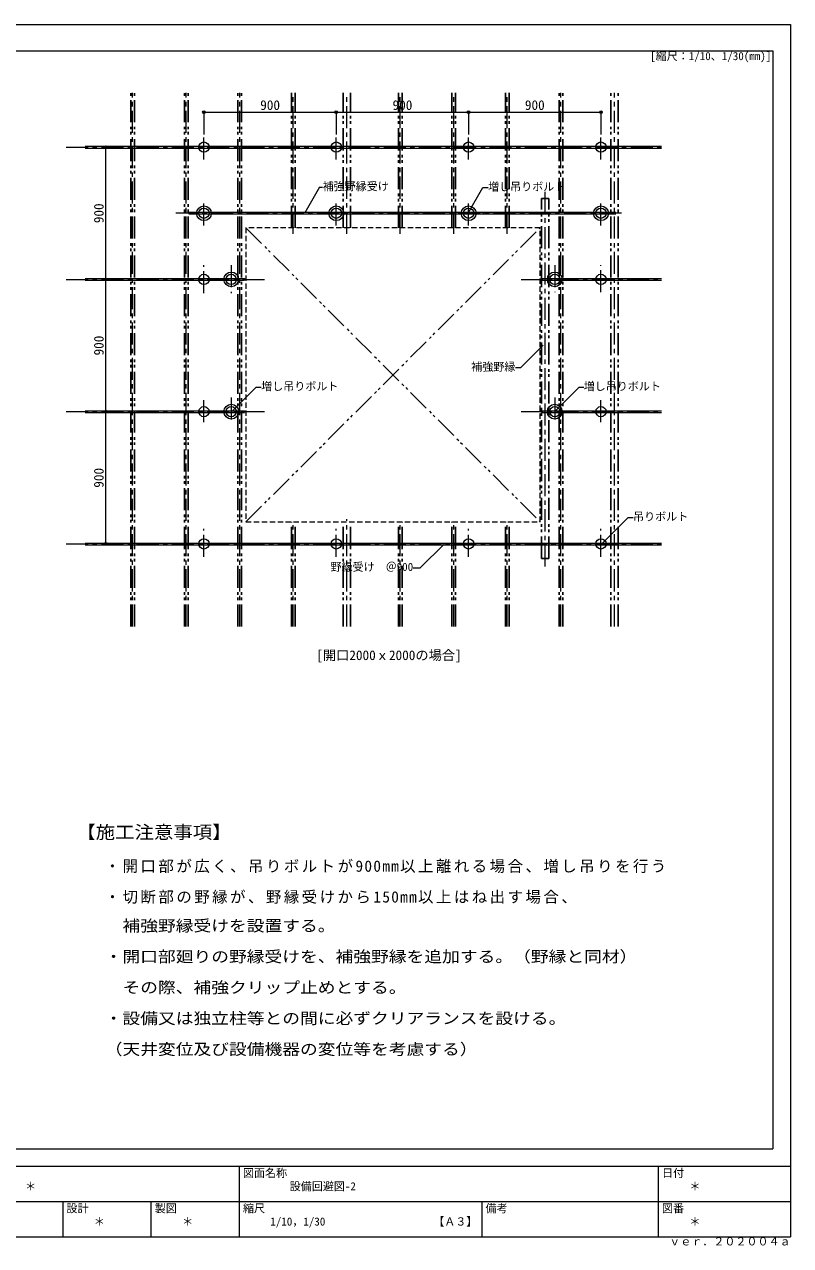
# Model space of a CAD drawing. Units: millimetres on the paper, with parts at other scales. Extents: x -196 to 194, y -139 to 138.
# Drawn here: x 20.4 to 194, y -138.7 to 138.2 of the extents above; entities that cross this region are included whole.
import ezdxf
from ezdxf.enums import TextEntityAlignment as Align

# ---------------------------------------------------------------- set-up
doc = ezdxf.new("R2010")
doc.units = ezdxf.units.MM
doc.header["$PDMODE"] = 32
doc.header["$PDSIZE"] = 0.6
for name, pattern in [('CHAIN1', [8, 5, -1, 1, -1]), ('DASHED1', [1.8, 1.2, -0.6]), ('DOUBLE_CHAIN1', [8.8, 5, -1, 0.6, -0.6, 0.6, -1])]:
    doc.linetypes.add(name, pattern=pattern)
for name, color, linetype, lineweight in [('1-0_中心線', 4, 'CHAIN1', 9), ('1-1_吊り材', 7, 'Continuous', 18), ('1-2_野縁受け', 3, 'Continuous', 18), ('1-3_野縁', 2, 'DOUBLE_CHAIN1', 25), ('1-5_寸法', 4, 'Continuous', 9), ('1-6_文字', 7, 'Continuous', 18), ('1-D_パネル', 4, 'DASHED1', 9), ('5-6_文字', 7, 'Continuous', 18), ('F-3_野縁', 7, 'Continuous', 18), ('F-6_文字', 7, 'Continuous', 18)]:
    doc.layers.add(name, color=color, linetype=linetype, lineweight=lineweight)
doc.styles.add('ＭＳ ゴシック', font='')
doc.styles.get('ＭＳ ゴシック').set_extended_font_data('MS Gothic')

msp = doc.modelspace()

# ---------------------------------------------------------------- linework, layer by layer
at = {"layer": '1-0_中心線'}
for p, q in [((44.903, 1.645), (44.903, 122.689)), ((57.036, 1.645), (57.036, 122.689)), ((69.169, 1.645), (69.169, 122.689)), ((81.303, 90.71), (81.303, 122.689)), ((93.436, 90.71), (93.436, 122.689)), ((105.569, 90.71), (105.569, 122.689)), ((117.703, 90.71), (117.703, 122.689)), ((129.836, 90.71), (129.836, 122.689)), ((141.969, 1.645), (141.969, 122.689)), ((154.103, 1.645), (154.103, 122.689)), ((61.069, 107.605), (61.069, 113.181)), ((91.069, 107.605), (91.069, 113.181)), ((121.069, 107.605), (121.069, 113.181)), ((151.069, 107.605), (151.069, 113.181)), ((29.806, 110.407), (164.801, 110.407)), ((138.42, 15.26), (138.42, 100.306)), ((61.069, 92.605), (61.069, 98.181)), ((91.069, 92.605), (91.069, 98.181)), ((121.069, 92.605), (121.069, 98.181)), ((151.069, 92.605), (151.069, 98.181)), ((155.693, 95.407), (54.125, 95.407)), ((61.069, 77.283), (61.069, 83.61)), ((67.253, 83.61), (67.253, 77.283)), ((140.587, 83.61), (140.587, 77.474)), ((151.069, 77.474), (151.069, 83.61)), ((29.806, 80.407), (75.041, 80.407)), ((132.99, 80.407), (164.801, 80.407)), ((61.069, 48.005), (61.069, 53.615)), ((67.253, 53.615), (67.253, 48.005)), ((140.587, 53.615), (140.587, 48.005)), ((151.069, 48.005), (151.069, 53.615)), ((29.806, 50.407), (75.041, 50.407)), ((132.99, 50.407), (164.801, 50.407)), ((81.303, 1.645), (81.303, 25.407)), ((93.436, 1.645), (93.436, 26.037)), ((105.569, 1.645), (105.569, 25.407)), ((117.703, 1.645), (117.703, 25.407)), ((129.836, 1.645), (129.836, 25.407)), ((61.069, 17.481), (61.069, 23.85)), ((91.069, 17.481), (91.069, 23.85)), ((121.069, 17.481), (121.069, 23.85)), ((151.069, 17.481), (151.069, 23.85)), ((29.806, 20.407), (164.801, 20.407))]:
    msp.add_line(p, q, dxfattribs=at)
at = {"layer": '1-0_中心線', "linetype": 'DOUBLE_CHAIN1'}
for p, q in [((70.587, 92.074), (137.253, 25.407)), ((70.587, 25.407), (137.253, 92.074))]:
    msp.add_line(p, q, dxfattribs=at)
at = {"layer": '1-1_吊り材'}
for centre, radius in [((61.069, 110.407), 1.167), ((91.069, 110.407), 1.167), ((121.069, 110.407), 1.167), ((151.069, 110.407), 1.167), ((61.069, 95.407), 1.667), ((91.069, 95.407), 1.667), ((121.069, 95.407), 1.667), ((151.069, 95.407), 1.667), ((61.069, 95.407), 1.167), ((91.069, 95.407), 1.167), ((121.069, 95.407), 1.167), ((151.069, 95.407), 1.167), ((61.069, 80.407), 1.167), ((67.253, 80.407), 1.667), ((67.253, 80.407), 1.167), ((140.587, 80.407), 1.667), ((140.587, 80.407), 1.167), ((151.069, 80.407), 1.167), ((61.069, 50.407), 1.167), ((67.253, 50.407), 1.667), ((67.253, 50.407), 1.167), ((140.587, 50.407), 1.667), ((140.587, 50.407), 1.167), ((151.069, 50.407), 1.167), ((61.069, 20.407), 1.167), ((91.069, 20.407), 1.167), ((121.069, 20.407), 1.167), ((151.069, 20.407), 1.167)]:
    msp.add_circle(centre, radius, dxfattribs=at)
at = {"layer": '1-2_野縁受け'}
for p, q in [((34.165, 110.607), (164.801, 110.607)), ((34.165, 110.207), (164.801, 110.207)), ((57.736, 95.207), (57.736, 95.607)), ((154.403, 95.607), (57.736, 95.607)), ((154.403, 95.207), (57.736, 95.207)), ((124.403, 95.207), (124.403, 95.607)), ((151.369, 95.207), (151.369, 95.607)), ((34.165, 80.607), (70.253, 80.607)), ((137.587, 80.607), (164.801, 80.607)), ((34.165, 80.207), (70.253, 80.207)), ((137.587, 80.207), (164.801, 80.207)), ((34.165, 50.607), (70.253, 50.607)), ((34.165, 50.207), (70.253, 50.207)), ((137.587, 50.607), (164.801, 50.607)), ((137.587, 50.207), (164.801, 50.207)), ((34.165, 20.607), (164.801, 20.607)), ((34.165, 20.207), (164.801, 20.207))]:
    msp.add_line(p, q, dxfattribs=at)
at = {"layer": '1-3_野縁'}
for p, q in [((44.486, 1.645), (44.486, 122.689)), ((45.319, 1.645), (45.319, 122.689)), ((56.619, 1.645), (56.619, 122.689)), ((57.453, 1.645), (57.453, 122.689)), ((68.753, 1.645), (68.753, 122.689)), ((69.586, 1.645), (69.586, 122.689)), ((80.886, 92.074), (80.886, 122.689)), ((81.719, 92.074), (81.719, 122.689)), ((92.603, 92.074), (92.603, 122.689)), ((94.269, 92.074), (94.269, 122.689)), ((105.153, 92.074), (105.153, 122.689)), ((105.986, 92.074), (105.986, 122.689)), ((117.286, 92.074), (117.286, 122.689)), ((118.119, 92.074), (118.119, 122.689)), ((129.419, 92.074), (129.419, 122.689)), ((130.253, 92.074), (130.253, 122.689)), ((141.553, 1.645), (141.553, 122.689)), ((142.386, 1.645), (142.386, 122.689)), ((153.269, 1.645), (153.269, 122.689)), ((154.936, 1.645), (154.936, 122.689)), ((139.253, 98.741), (137.587, 98.741)), ((137.587, 17.074), (137.587, 98.741)), ((139.253, 17.074), (139.253, 98.741)), ((80.886, 1.645), (80.886, 25.407)), ((81.719, 1.645), (81.719, 25.407)), ((92.603, 1.645), (92.603, 25.407)), ((94.269, 1.645), (94.269, 25.407)), ((105.153, 1.645), (105.153, 25.407)), ((105.986, 1.645), (105.986, 25.407)), ((117.286, 1.645), (117.286, 25.407)), ((118.119, 1.645), (118.119, 25.407)), ((129.419, 1.645), (129.419, 25.407)), ((130.253, 1.645), (130.253, 25.407)), ((137.587, 17.074), (139.253, 17.074))]:
    msp.add_line(p, q, dxfattribs=at)
at = {"layer": '1-3_野縁', "linetype": 'Continuous'}
for p, q in [((70.253, 80.607), (70.253, 80.207)), ((137.587, 80.207), (137.587, 80.607)), ((70.253, 50.607), (70.253, 50.207)), ((137.587, 50.207), (137.587, 50.607))]:
    msp.add_line(p, q, dxfattribs=at)
at = {"layer": '1-5_寸法'}
for p, q in [((61.069, 118.346), (91.069, 118.346)), ((61.069, 118.346), (61.069, 113.308)), ((91.069, 118.346), (91.069, 113.308)), ((91.069, 118.346), (121.069, 118.346)), ((121.069, 118.346), (121.069, 113.308)), ((121.069, 118.346), (151.069, 118.346)), ((151.069, 118.346), (151.069, 113.308)), ((38.814, 80.407), (38.814, 110.407)), ((38.814, 110.407), (41.711, 110.407)), ((38.814, 50.407), (38.814, 80.407)), ((38.814, 80.407), (41.711, 80.407)), ((38.814, 20.407), (38.814, 50.407)), ((38.814, 50.407), (41.711, 50.407)), ((38.814, 20.407), (41.711, 20.407))]:
    msp.add_line(p, q, dxfattribs=at)
at = {"layer": '1-5_寸法', "color": 3}
for p in [(61.069, 118.346), (91.069, 118.346), (121.069, 118.346), (151.069, 118.346), (38.814, 110.407), (38.814, 80.407), (38.814, 50.407), (38.814, 20.407)]:
    msp.add_point(p, dxfattribs=at)
at = {"layer": '1-6_文字'}
for p, q in [((87.266, 101.298), (83.911, 95.487)), ((87.266, 101.298), (87.966, 101.298)), ((121.069, 95.607), (124.314, 101.227)), ((124.314, 101.227), (125.474, 101.227)), ((137.955, 65.523), (132.792, 60.36)), ((132.792, 60.36), (131.652, 60.36)), ((67.374, 50.407), (72.91, 55.943)), ((72.91, 55.943), (74.045, 55.943)), ((140.587, 50.407), (146.122, 55.943)), ((146.122, 55.943), (147.144, 55.943)), ((151.069, 20.207), (157.247, 26.385)), ((157.247, 26.385), (158.342, 26.385)), ((110.108, 14.979), (115.502, 20.373)), ((108.506, 14.979), (110.108, 14.979))]:
    msp.add_line(p, q, dxfattribs=at)
at = {"layer": '1-D_パネル'}
msp.add_lwpolyline([(70.587, 25.407), (137.253, 25.407), (137.253, 92.074), (70.587, 92.074)], close=True, dxfattribs=at)
at = {"layer": 'F-3_野縁', "color": 3}
for p, q in [((-195.958, 138.238), (194.042, 138.238)), ((194.042, 138.238), (194.042, -136.762)), ((-191.958, 132.238), (36.042, 132.238)), ((36.042, 132.238), (190.042, 132.238)), ((190.042, 132.238), (190.042, -116.762)), ((-191.958, -116.762), (190.042, -116.762)), ((-195.958, -120.762), (194.042, -120.762))]:
    msp.add_line(p, q, dxfattribs=at)
at = {"layer": 'F-3_野縁'}
for p, q in [((69.042, -120.762), (69.042, -136.762)), ((164.042, -120.762), (164.042, -136.762)), ((9.042, -128.762), (194.042, -128.762)), ((29.042, -128.762), (29.042, -136.762)), ((49.042, -128.762), (49.042, -136.762)), ((124.042, -128.762), (124.042, -136.762)), ((124.042, -128.762), (124.042, -136.762))]:
    msp.add_line(p, q, dxfattribs=at)
at = {"layer": 'F-3_野縁', "color": 3}
msp.add_lwpolyline([(-195.958, 138.238), (-195.958, -136.762), (194.042, -136.762)], dxfattribs=at)

# ---------------------------------------------------------------- texts
at = {"layer": '1-5_寸法', "style": 'ＭＳ ゴシック'}
for p in [(73.819, 118.18), (103.819, 118.18), (133.819, 118.18)]:
    msp.add_text('900', height=2.199, dxfattribs=at).set_placement(p, align=Align.BOTTOM_LEFT)
for p in [(38.981, 93.157), (38.981, 63.157), (38.981, 33.157)]:
    msp.add_text('900', height=2.199, rotation=90, dxfattribs=at).set_placement(p, align=Align.BOTTOM_LEFT)
at = {"layer": '1-6_文字', "style": 'ＭＳ ゴシック'}
for s, p in [('補強野縁受け', (87.966, 100.048)), ('増し吊りボルト', (125.474, 99.977)), ('補強野縁', (121.652, 59.11)), ('増し吊りボルト', (74.045, 54.693)), ('増し吊りボルト', (147.144, 54.693)), ('吊りボルト', (158.342, 25.135)), ('野縁受け\u3000＠900', (89.756, 13.729))]:
    msp.add_text(s, height=1.833, dxfattribs=at).set_placement(p, align=Align.BOTTOM_LEFT)
at = {"layer": '5-6_文字', "style": 'ＭＳ ゴシック'}
for s, height, width, p in [('【施工注意事項】', 2.933, 1.1, (32.123, -47.322)), ('\u3000補強野縁受けを設置する。', 2.566, 1.15, (38.566, -68.249)), ('・開口部廻りの野縁受けを、補強野縁を追加する。（野縁と同材）', 2.566, 1.15, (38.566, -75.249)), ('\u3000その際、補強クリップ止めとする。', 2.566, 1.15, (38.566, -82.249)), ('・設備又は独立柱等との間に必ずクリアランスを設ける。', 2.566, 1.15, (38.566, -89.249)), ('（天井変位及び設備機器の変位等を考慮する）', 2.566, 1.15, (38.566, -96.249))]:
    msp.add_text(s, height=height, dxfattribs=dict(at, width=width)).set_placement(p, align=Align.BOTTOM_LEFT)
at = {"layer": '5-6_文字', "char_height": 2.566, "attachment_point": 7, "style": 'ＭＳ ゴシック'}
for s, insert in [('\\T1.16;・開口部が広く、吊りボルトが900mm以上離れる場合、増し吊りを行う', (38.566, -54.249)), ('\\T1.16;・切断部の野縁が、野縁受けから150mm以上はね出す場合、', (38.566, -61.249))]:
    msp.add_mtext(s, dxfattribs=dict(at, insert=insert))
at = {"layer": 'F-6_文字', "style": 'ＭＳ ゴシック'}
for s, height, p in [('[縮尺：1/10、1/30(mm)]', 1.833, (162.214, 129.591)), ('[開口2000ｘ2000の場合]', 2.199, (86.527, -6.601)), ('図面名称', 1.833, (69.905, -123.762)), ('日付', 1.833, (164.905, -123.762)), ('＊', 1.833, (20.505, -126.762)), ('設備回避図-2', 1.833, (80.505, -126.762)), ('＊', 1.833, (171.105, -126.762)), ('設計', 1.833, (29.905, -131.762)), ('製図', 1.833, (49.905, -131.762)), ('縮尺', 1.833, (69.905, -131.762)), ('備考', 1.833, (124.905, -131.762)), ('図番', 1.833, (164.905, -131.762)), ('＊', 1.833, (36.105, -134.762)), ('＊', 1.833, (56.105, -134.762)), ('1/10，1/30', 1.833, (76.105, -134.762)), ('【Ａ３】', 1.833, (113.042, -134.762)), ('＊', 1.833, (171.105, -134.762)), ('ｖｅｒ．２０２００４ａ', 1.833, (166.542, -139.262))]:
    msp.add_text(s, height=height, dxfattribs=at).set_placement(p, align=Align.BOTTOM_LEFT)

doc.saveas('drawing.dxf')
